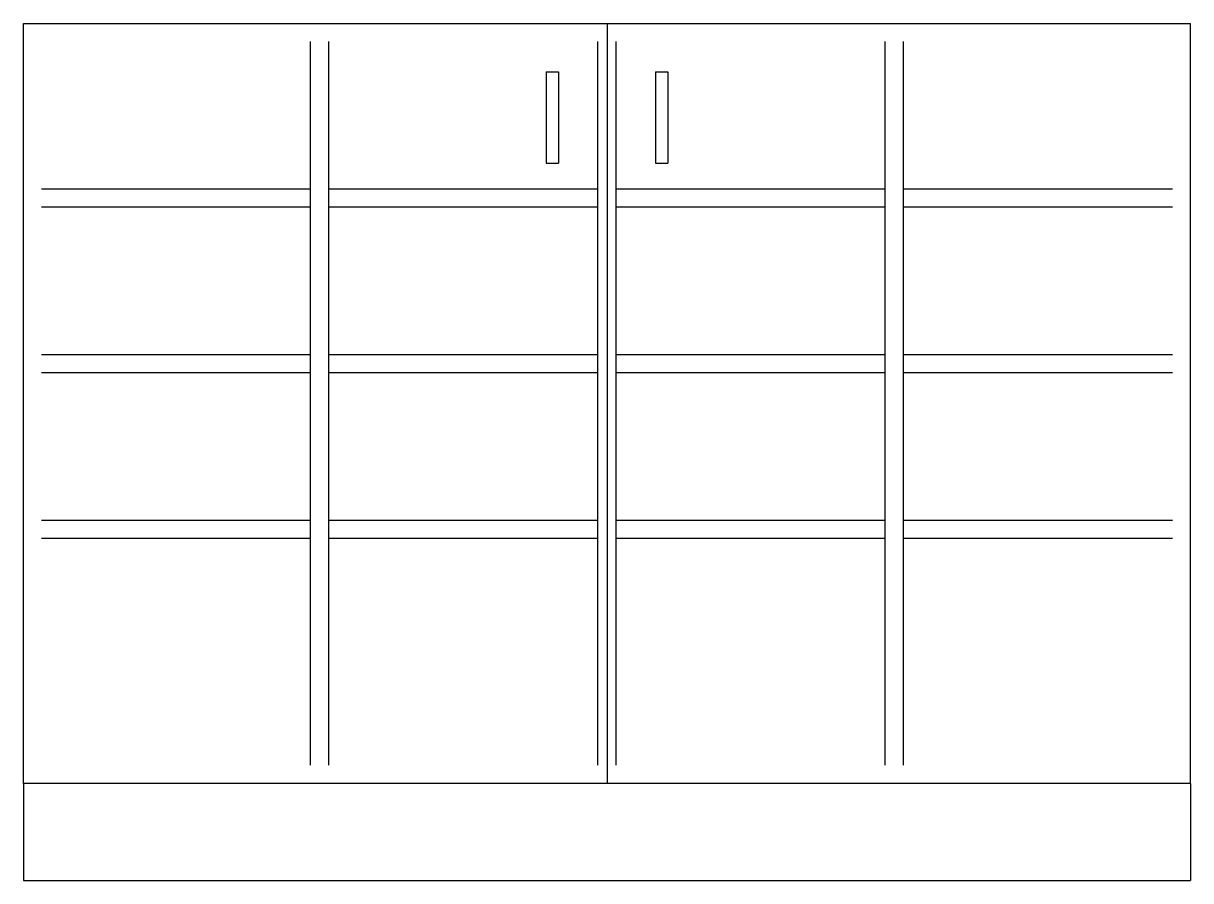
# Model space of a CAD drawing. Extents: x 0 to 48, y 0 to 35.2.
import ezdxf

# ---------------------------------------------------------------- set-up
doc = ezdxf.new("R2010")
doc.units = 0
doc.header["$LTSCALE"] = 3
doc.linetypes.add('HIDDEN', pattern=[0])
doc.layers.get('0').update_dxf_attribs({"linetype": 'CONTINUOUS'})
doc.layers.add('HID', color=7, linetype='HIDDEN')

msp = doc.modelspace()

# ---------------------------------------------------------------- linework, layer by layer
at = {"color": 0}
for p, q in [((0, 4), (0, 35.25)), ((0, 35.25), (48, 35.25)), ((24, 35.25), (24, 4)), ((48, 4), (48, 35.25)), ((21.5, 33.25), (21.5, 29.5)), ((21.5, 33.25), (22, 33.25)), ((22, 33.25), (22, 29.5)), ((26, 33.25), (26, 29.5)), ((26, 33.25), (26.5, 33.25)), ((26.5, 33.25), (26.5, 29.5)), ((21.5, 29.5), (22, 29.5)), ((26, 29.5), (26.5, 29.5)), ((48, 4), (0, 4)), ((0, 4), (0, 0)), ((48, 4), (48, 0)), ((0, 0), (48, 0))]:
    msp.add_line(p, q, dxfattribs=at)
at = {"layer": 'HID', "color": 0}
for p, q in [((11.8125, 4.75), (11.8125, 34.5)), ((12.5625, 4.75), (12.5625, 34.5)), ((23.625, 4.75), (23.625, 34.5)), ((24.375, 4.75), (24.375, 34.5)), ((35.4375, 4.75), (35.4375, 34.5)), ((36.1875, 4.75), (36.1875, 34.5)), ((11.8125, 28.4375), (0.75, 28.4375)), ((23.625, 28.4375), (12.5625, 28.4375)), ((35.4375, 28.4375), (24.375, 28.4375)), ((47.25, 28.4375), (36.1875, 28.4375)), ((11.8125, 27.6875), (0.75, 27.6875)), ((23.625, 27.6875), (12.5625, 27.6875)), ((35.4375, 27.6875), (24.375, 27.6875)), ((47.25, 27.6875), (36.1875, 27.6875)), ((11.8125, 21.625), (0.75, 21.625)), ((23.625, 21.625), (12.5625, 21.625)), ((35.4375, 21.625), (24.375, 21.625)), ((47.25, 21.625), (36.1875, 21.625)), ((11.8125, 20.875), (0.75, 20.875)), ((23.625, 20.875), (12.5625, 20.875)), ((35.4375, 20.875), (24.375, 20.875)), ((47.25, 20.875), (36.1875, 20.875)), ((11.8125, 14.8125), (0.75, 14.8125)), ((23.625, 14.8125), (12.5625, 14.8125)), ((35.4375, 14.8125), (24.375, 14.8125)), ((47.25, 14.8125), (36.1875, 14.8125)), ((11.8125, 14.0625), (0.75, 14.0625)), ((23.625, 14.0625), (12.5625, 14.0625)), ((35.4375, 14.0625), (24.375, 14.0625)), ((47.25, 14.0625), (36.1875, 14.0625))]:
    msp.add_line(p, q, dxfattribs=at)

doc.saveas('drawing.dxf')
